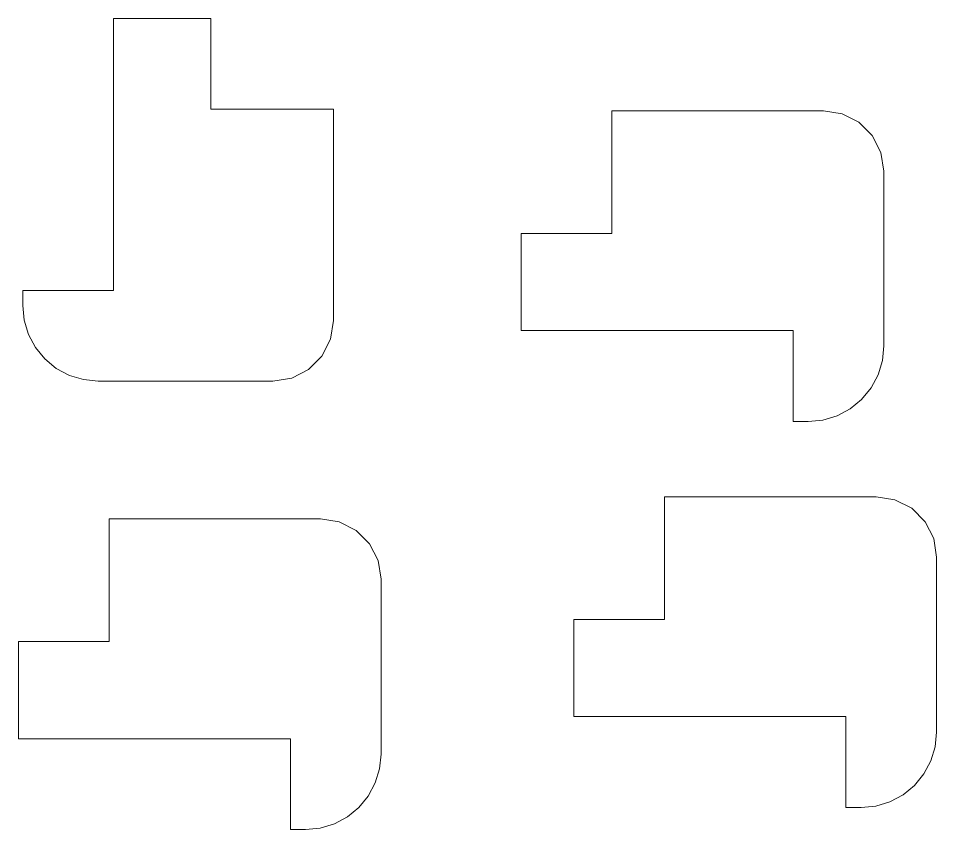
# Model space of a CAD drawing. Header units: millimetres. Extents: x -516 to 519, y -297 to 340.
# Drawn here: x 329.77 to 360.17, y -72.12 to -45.27 of the extents above; entities that cross this region are included whole.
import ezdxf

# ---------------------------------------------------------------- set-up
doc = ezdxf.new("R2010")
doc.units = ezdxf.units.MM
doc.header["$MEASUREMENT"] = 0
doc.layers.add('layer 1', color=7, linetype='Continuous')

msp = doc.modelspace()

# ---------------------------------------------------------------- linework, layer by layer
at = {"layer": 'layer 1', "color": 250, "lineweight": 18}
for points in [[(332.9254, -45.2697), (332.9254, -45.2697), (336.1417, -45.2697), (336.1417, -45.2697), (336.1417, -45.2697), (336.1417, -48.2708), (336.1417, -48.2708), (336.1417, -48.2708), (340.2019, -48.2708), (340.2019, -48.2708), (340.2019, -48.2708), (340.2019, -55.2745), (340.2019, -55.2745), (340.2019, -55.2745), (340.1039, -55.8928), (340.1039, -55.8928), (340.1039, -55.8928), (339.8197, -56.4504), (339.8197, -56.4504), (339.8197, -56.4504), (339.3768, -56.8934), (339.3768, -56.8934), (339.3768, -56.8934), (338.8192, -57.1776), (338.8192, -57.1776), (338.8192, -57.1776), (338.2008, -57.2754), (338.2008, -57.2754), (338.2008, -57.2754), (332.4163, -57.2754), (332.4163, -57.2754), (332.4163, -57.2754), (331.9286, -57.2274), (331.9286, -57.2274), (331.9286, -57.2274), (331.4596, -57.0852), (331.4596, -57.0852), (331.4596, -57.0852), (331.0271, -56.854), (331.0271, -56.854), (331.0271, -56.854), (330.6477, -56.5428), (330.6477, -56.5428), (330.6477, -56.5428), (330.3371, -56.1639), (330.3371, -56.1639), (330.3371, -56.1639), (330.1059, -55.7315), (330.1059, -55.7315), (330.1059, -55.7315), (329.9631, -55.2624), (329.9631, -55.2624), (329.9631, -55.2624), (329.9151, -54.7742), (329.9151, -54.7742), (329.9151, -54.7742), (329.9151, -54.2739), (329.9151, -54.2739), (329.9151, -54.2739), (332.9254, -54.2739), (332.9254, -54.2739), (332.9254, -54.2739), (332.9254, -45.2697), (332.9254, -45.2697)], [(346.4138, -55.6025), (346.4138, -55.6025), (346.4138, -52.3862), (346.4138, -52.3862), (346.4138, -52.3862), (349.4149, -52.3862), (349.4149, -52.3862), (349.4149, -52.3862), (349.4149, -48.326), (349.4149, -48.326), (349.4149, -48.326), (356.4186, -48.326), (356.4186, -48.326), (356.4186, -48.326), (357.0368, -48.424), (357.0368, -48.424), (357.0368, -48.424), (357.5944, -48.7082), (357.5944, -48.7082), (357.5944, -48.7082), (358.0375, -49.151), (358.0375, -49.151), (358.0375, -49.151), (358.3217, -49.7086), (358.3217, -49.7086), (358.3217, -49.7086), (358.4195, -50.3271), (358.4195, -50.3271), (358.4195, -50.3271), (358.4195, -56.1116), (358.4195, -56.1116), (358.4195, -56.1116), (358.3715, -56.5992), (358.3715, -56.5992), (358.3715, -56.5992), (358.2293, -57.0683), (358.2293, -57.0683), (358.2293, -57.0683), (357.9981, -57.5008), (357.9981, -57.5008), (357.9981, -57.5008), (357.6869, -57.8801), (357.6869, -57.8801), (357.6869, -57.8801), (357.308, -58.1908), (357.308, -58.1908), (357.308, -58.1908), (356.8756, -58.422), (356.8756, -58.422), (356.8756, -58.422), (356.4065, -58.5647), (356.4065, -58.5647), (356.4065, -58.5647), (355.9183, -58.6127), (355.9183, -58.6127), (355.9183, -58.6127), (355.4179, -58.6127), (355.4179, -58.6127), (355.4179, -58.6127), (355.4179, -55.6025), (355.4179, -55.6025), (355.4179, -55.6025), (346.4138, -55.6025), (346.4138, -55.6025)], [(348.1632, -68.3812), (348.1632, -68.3812), (348.1632, -65.1649), (348.1632, -65.1649), (348.1632, -65.1649), (351.1644, -65.1649), (351.1644, -65.1649), (351.1644, -65.1649), (351.1644, -61.1047), (351.1644, -61.1047), (351.1644, -61.1047), (358.1681, -61.1047), (358.1681, -61.1047), (358.1681, -61.1047), (358.7864, -61.2026), (358.7864, -61.2026), (358.7864, -61.2026), (359.344, -61.4869), (359.344, -61.4869), (359.344, -61.4869), (359.787, -61.9297), (359.787, -61.9297), (359.787, -61.9297), (360.0712, -62.4873), (360.0712, -62.4873), (360.0712, -62.4873), (360.169, -63.1058), (360.169, -63.1058), (360.169, -63.1058), (360.169, -68.8903), (360.169, -68.8903), (360.169, -68.8903), (360.121, -69.3779), (360.121, -69.3779), (360.121, -69.3779), (359.9788, -69.847), (359.9788, -69.847), (359.9788, -69.847), (359.7476, -70.2795), (359.7476, -70.2795), (359.7476, -70.2795), (359.4364, -70.6588), (359.4364, -70.6588), (359.4364, -70.6588), (359.0574, -70.9695), (359.0574, -70.9695), (359.0574, -70.9695), (358.625, -71.2006), (358.625, -71.2006), (358.625, -71.2006), (358.156, -71.3434), (358.156, -71.3434), (358.156, -71.3434), (357.6678, -71.3915), (357.6678, -71.3915), (357.6678, -71.3915), (357.1675, -71.3915), (357.1675, -71.3915), (357.1675, -71.3915), (357.1675, -68.3812), (357.1675, -68.3812), (357.1675, -68.3812), (348.1632, -68.3812), (348.1632, -68.3812)], [(329.7718, -69.1112), (329.7718, -69.1112), (329.7718, -65.8949), (329.7718, -65.8949), (329.7718, -65.8949), (332.7729, -65.8949), (332.7729, -65.8949), (332.7729, -65.8949), (332.7729, -61.8347), (332.7729, -61.8347), (332.7729, -61.8347), (339.7766, -61.8347), (339.7766, -61.8347), (339.7766, -61.8347), (340.3949, -61.9326), (340.3949, -61.9326), (340.3949, -61.9326), (340.9525, -62.2169), (340.9525, -62.2169), (340.9525, -62.2169), (341.3955, -62.6597), (341.3955, -62.6597), (341.3955, -62.6597), (341.6797, -63.2173), (341.6797, -63.2173), (341.6797, -63.2173), (341.7775, -63.8358), (341.7775, -63.8358), (341.7775, -63.8358), (341.7775, -69.6203), (341.7775, -69.6203), (341.7775, -69.6203), (341.7295, -70.1079), (341.7295, -70.1079), (341.7295, -70.1079), (341.5873, -70.577), (341.5873, -70.577), (341.5873, -70.577), (341.3561, -71.0095), (341.3561, -71.0095), (341.3561, -71.0095), (341.0449, -71.3888), (341.0449, -71.3888), (341.0449, -71.3888), (340.666, -71.6995), (340.666, -71.6995), (340.666, -71.6995), (340.2336, -71.9306), (340.2336, -71.9306), (340.2336, -71.9306), (339.7645, -72.0734), (339.7645, -72.0734), (339.7645, -72.0734), (339.2763, -72.1215), (339.2763, -72.1215), (339.2763, -72.1215), (338.776, -72.1215), (338.776, -72.1215), (338.776, -72.1215), (338.776, -69.1112), (338.776, -69.1112), (338.776, -69.1112), (329.7718, -69.1112), (329.7718, -69.1112)]]:
    msp.add_open_spline(points, degree=3, knots=[0, 0, 0, 0, 0.047619, 0.047619, 0.047619, 0.0952381, 0.0952381, 0.0952381, 0.1428571, 0.1428571, 0.1428571, 0.1904762, 0.1904762, 0.1904762, 0.2380952, 0.2380952, 0.2380952, 0.2857143, 0.2857143, 0.2857143, 0.3333333, 0.3333333, 0.3333333, 0.3809524, 0.3809524, 0.3809524, 0.4285714, 0.4285714, 0.4285714, 0.4761905, 0.4761905, 0.4761905, 0.5238095, 0.5238095, 0.5238095, 0.5714286, 0.5714286, 0.5714286, 0.6190476, 0.6190476, 0.6190476, 0.6666667, 0.6666667, 0.6666667, 0.7142857, 0.7142857, 0.7142857, 0.7619048, 0.7619048, 0.7619048, 0.8095238, 0.8095238, 0.8095238, 0.8571429, 0.8571429, 0.8571429, 0.9047619, 0.9047619, 0.9047619, 0.952381, 0.952381, 0.952381, 1, 1, 1, 1], dxfattribs=at)

doc.saveas('drawing.dxf')
